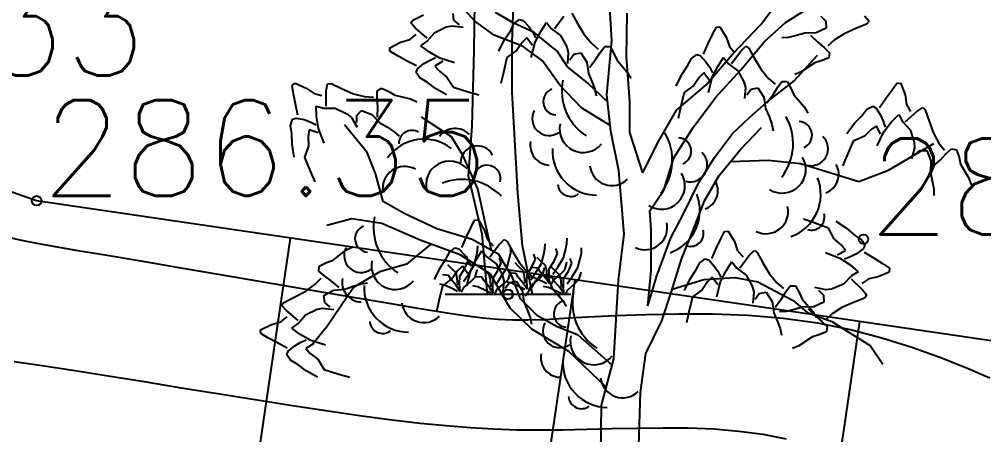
# Model space of a CAD drawing. Extents: x 524954 to 526204, y 9523489 to 9524010.
# Drawn here: x 525939.91 to 525949.96, y 9523705.8 to 9523710.13 of the extents above; entities that cross this region are included whole.
import ezdxf

# ---------------------------------------------------------------- set-up
doc = ezdxf.new("R2010")
doc.units = 0
doc.header["$PDMODE"] = 33
doc.header["$PDSIZE"] = 0.1
doc.linetypes.add('ACAD_ISO12W100', pattern=[21, 12, -3, 0, -3, 0, -3])
for name, color, linetype in [('Arbre', 34, 'ACAD_ISO12W100'), ('CN_02_00', 4, 'Continuous'), ('CN_05_00', 6, 'Continuous'), ('Haut_Talus', 30, 'Continuous'), ('Talus', 2, 'Continuous'), ('TopoAlt', 3, 'Continuous'), ('TOPOJIS', 7, 'Continuous')]:
    doc.layers.add(name, color=color, linetype=linetype)
doc.styles.add('Simplex 1.0', font='Simplex.shx', dxfattribs={"width": 0.99, "height": 1})

# ---------------------------------------------------------------- blocks, each defined once
blk = doc.blocks.new('TCPOINT M')
at = {"color": 0}
blk.add_point((0, 0), dxfattribs=at)
at = {"layer": 'TopoAlt', "style": 'Simplex 1.0', "width": 0.99}
blk.add_attdef('ALT', (0.15, 0.15), '', height=1, dxfattribs=at)
blk = doc.blocks.new('v088')
at = {"linetype": 'Continuous'}
for p, q in [((-0.237, 6.848), (-0.274, 7.463)), ((-1.665, 7.048), (-1.932, 7.347)), ((-1.266, 7.031), (-1.449, 7.14)), ((1.321, 7.017), (1.442, 7.181)), ((1.575, 7.035), (1.778, 7.163)), ((-2.333, 7.03), (-2.31, 7.06)), ((-2.31, 7.06), (-2.2, 7.113)), ((-1.883, 7.058), (-1.892, 7.13)), ((-1.826, 7.011), (-1.883, 7.058)), ((-1.463, 6.903), (-1.665, 7.048)), ((-1.253, 7.025), (-1.198, 7.067)), ((-1.198, 7.067), (-1.16, 7.055)), ((-1.16, 7.055), (-1.101, 6.992)), ((-0.835, 6.972), (-0.738, 7.1)), ((-0.654, 7.131), (-0.595, 7.025)), ((-0.084, 6.677), (-0.075, 7.131)), ((1.941, 7.1), (1.994, 7.049)), ((1.994, 7.049), (1.999, 6.976)), ((2.399, 7.105), (2.445, 7.047)), ((2.445, 7.047), (2.42, 7.018)), ((-2.283, 6.974), (-2.333, 7.03)), ((-2.161, 6.87), (-2.283, 6.974)), ((-2.083, 6.931), (-1.963, 6.989)), ((-1.963, 6.989), (-1.902, 7.001)), ((-1.902, 7.001), (-1.788, 6.985)), ((-1.354, 6.857), (-1.293, 6.947)), ((-1.293, 6.947), (-1.253, 7.025)), ((-1.047, 6.93), (-1.266, 7.031)), ((-1.101, 6.992), (-1.063, 6.936)), ((-1.035, 6.828), (-0.978, 6.941)), ((-0.978, 6.941), (-0.918, 7.034)), ((-0.918, 7.034), (-0.866, 6.97)), ((-0.866, 6.97), (-0.77, 6.898)), ((-0.595, 7.025), (-0.526, 6.909)), ((0.813, 6.909), (0.853, 6.987)), ((0.853, 6.987), (0.891, 6.991)), ((0.891, 6.991), (0.955, 6.881)), ((1.023, 6.706), (1.321, 7.017)), ((1.356, 6.837), (1.575, 7.035)), ((1.999, 6.976), (1.894, 6.927)), ((2.307, 6.972), (2.184, 6.918)), ((2.42, 7.018), (2.307, 6.972)), ((-2.439, 6.83), (-2.342, 6.858)), ((-2.342, 6.858), (-2.275, 6.909)), ((-2.228, 6.791), (-2.161, 6.839)), ((-2.161, 6.839), (-2.083, 6.931)), ((-1.162, 6.785), (-1.463, 6.903)), ((-1.413, 6.737), (-1.354, 6.857)), ((-1.122, 6.874), (-1.172, 6.826)), ((-1.064, 6.795), (-1.122, 6.874)), ((-1.063, 6.936), (-1.032, 6.875)), ((-0.806, 6.736), (-1.047, 6.93)), ((-0.77, 6.898), (-0.705, 6.781)), ((-0.526, 6.909), (-0.45, 6.818)), ((-0.287, 6.281), (-0.237, 6.848)), ((0.768, 6.815), (0.813, 6.909)), ((0.955, 6.881), (0.989, 6.786)), ((1.107, 6.54), (1.356, 6.837)), ((1.604, 6.878), (1.535, 6.874)), ((1.688, 6.899), (1.604, 6.878)), ((1.775, 6.923), (1.688, 6.899)), ((1.894, 6.927), (1.775, 6.923)), ((1.834, 6.904), (1.912, 6.828)), ((2.084, 6.854), (2.014, 6.792)), ((2.184, 6.918), (2.084, 6.854)), ((-2.551, 6.772), (-2.439, 6.83)), ((-2.55, 6.734), (-2.551, 6.772)), ((-2.138, 6.726), (-2.228, 6.791)), ((-1.227, 6.745), (-1.33, 6.67)), ((-1.172, 6.826), (-1.227, 6.745)), ((-0.96, 6.634), (-1.162, 6.785)), ((-1.076, 6.671), (-1.035, 6.828)), ((-0.697, 6.571), (-0.806, 6.736)), ((-0.705, 6.781), (-0.69, 6.721)), ((-0.45, 6.818), (-0.379, 6.757)), ((-0.357, 6.722), (-0.31, 6.785)), ((-0.31, 6.785), (-0.255, 6.784)), ((-0.255, 6.784), (-0.214, 6.71)), ((0.719, 6.703), (0.768, 6.815)), ((0.989, 6.786), (1.044, 6.722)), ((1.108, 6.734), (1.161, 6.787)), ((1.161, 6.787), (1.192, 6.766)), ((1.192, 6.766), (1.252, 6.66)), ((1.912, 6.828), (1.977, 6.774)), ((1.977, 6.774), (2.034, 6.72)), ((-2.475, 6.689), (-2.55, 6.734)), ((-2.383, 6.639), (-2.475, 6.689)), ((-2.274, 6.584), (-2.383, 6.639)), ((-2.196, 6.606), (-2.138, 6.64)), ((-2.029, 6.662), (-2.138, 6.726)), ((-2.138, 6.64), (-2.076, 6.668)), ((-1.875, 6.613), (-2.029, 6.662)), ((-1.33, 6.67), (-1.367, 6.514)), ((-0.69, 6.721), (-0.699, 6.606)), ((-0.675, 6.646), (-0.632, 6.705)), ((-0.632, 6.705), (-0.56, 6.719)), ((-0.56, 6.719), (-0.498, 6.621)), ((-0.468, 6.564), (-0.402, 6.651)), ((-0.402, 6.651), (-0.357, 6.722)), ((-0.214, 6.71), (-0.186, 6.645)), ((-0.186, 6.645), (-0.075, 6.517)), ((-0.049, 6.211), (-0.084, 6.677)), ((0.554, 6.582), (0.594, 6.66)), ((0.594, 6.66), (0.649, 6.702)), ((0.649, 6.702), (0.686, 6.689)), ((0.686, 6.689), (0.745, 6.626)), ((0.743, 6.383), (1.023, 6.706)), ((0.868, 6.575), (0.929, 6.669)), ((0.929, 6.669), (0.98, 6.604)), ((1.011, 6.606), (1.108, 6.734)), ((1.252, 6.66), (1.321, 6.544)), ((1.663, 6.427), (1.906, 6.693)), ((2.026, 6.666), (1.947, 6.634)), ((2.034, 6.72), (2.026, 6.666)), ((-2.277, 6.513), (-2.262, 6.55)), ((-2.262, 6.55), (-2.196, 6.606)), ((-1.998, 6.632), (-2.08, 6.578)), ((-2.08, 6.578), (-2.034, 6.526)), ((-0.78, 6.382), (-0.96, 6.634)), ((-0.488, 6.401), (-0.697, 6.571)), ((-0.498, 6.621), (-0.48, 6.503)), ((0.493, 6.492), (0.554, 6.582)), ((0.745, 6.626), (0.783, 6.571)), ((0.783, 6.571), (0.814, 6.51)), ((0.811, 6.463), (0.868, 6.575)), ((0.846, 6.255), (1.107, 6.54)), ((0.98, 6.604), (1.076, 6.532)), ((1.321, 6.544), (1.397, 6.452)), ((1.879, 6.614), (1.738, 6.52)), ((1.947, 6.634), (1.879, 6.614)), ((-2.238, 6.456), (-2.277, 6.513)), ((-2.163, 6.412), (-2.238, 6.456)), ((-2.034, 6.526), (-1.957, 6.466)), ((-1.957, 6.466), (-1.888, 6.359)), ((-1.367, 6.514), (-1.392, 6.4)), ((-0.48, 6.503), (-0.444, 6.419)), ((-0.075, 6.517), (-0.04, 6.453)), ((0.433, 6.371), (0.493, 6.492)), ((0.675, 6.46), (0.62, 6.379)), ((0.724, 6.509), (0.675, 6.46)), ((0.782, 6.43), (0.724, 6.509)), ((0.771, 6.306), (0.811, 6.463)), ((1.076, 6.532), (1.141, 6.416)), ((1.397, 6.452), (1.467, 6.391)), ((1.738, 6.52), (1.671, 6.493)), ((-3.568, 6.377), (-3.539, 6.402)), ((-3.555, 6.29), (-3.568, 6.377)), ((-3.539, 6.402), (-3.423, 6.351)), ((-3.423, 6.351), (-3.34, 6.294)), ((-3.213, 6.322), (-3.201, 6.396)), ((-3.201, 6.396), (-3.163, 6.397)), ((-3.163, 6.397), (-3.053, 6.346)), ((-3.053, 6.346), (-2.929, 6.292)), ((-2.682, 6.318), (-2.637, 6.35)), ((-2.637, 6.35), (-2.56, 6.314)), ((-2.076, 6.346), (-2.163, 6.412)), ((-1.959, 6.28), (-2.076, 6.346)), ((-1.888, 6.359), (-1.735, 6.313)), ((-0.551, 6.145), (-0.78, 6.382)), ((-0.279, 6.204), (-0.488, 6.401)), ((-0.444, 6.419), (-0.414, 6.339)), ((-0.414, 6.339), (-0.401, 6.271)), ((0.438, 6.122), (0.743, 6.383)), ((0.62, 6.379), (0.516, 6.305)), ((1.141, 6.416), (1.157, 6.356)), ((1.157, 6.356), (1.147, 6.241)), ((1.171, 6.28), (1.215, 6.339)), ((1.215, 6.339), (1.286, 6.353)), ((1.286, 6.353), (1.348, 6.255)), ((1.381, 6.204), (1.663, 6.427)), ((1.444, 6.285), (1.489, 6.356)), ((1.489, 6.356), (1.536, 6.42)), ((1.536, 6.42), (1.591, 6.419)), ((1.591, 6.419), (1.633, 6.344)), ((1.633, 6.344), (1.661, 6.279)), ((2.623, 6.25), (2.685, 6.334)), ((2.685, 6.334), (2.739, 6.404)), ((2.739, 6.404), (2.777, 6.4)), ((2.777, 6.4), (2.82, 6.28)), ((-3.535, 6.188), (-3.555, 6.29)), ((-3.34, 6.294), (-3.258, 6.275)), ((-3.216, 6.161), (-3.213, 6.322)), ((-2.929, 6.292), (-2.814, 6.263)), ((-2.814, 6.263), (-2.721, 6.255)), ((-2.683, 6.24), (-2.682, 6.318)), ((-2.677, 6.155), (-2.683, 6.24)), ((-2.56, 6.314), (-2.499, 6.278)), ((-2.499, 6.278), (-2.334, 6.239)), ((-2.334, 6.239), (-2.268, 6.208)), ((-1.735, 6.313), (-1.622, 6.281)), ((-0.248, 5.902), (-0.287, 6.281)), ((0.516, 6.305), (0.479, 6.149)), ((0.61, 5.939), (0.846, 6.255)), ((1.348, 6.255), (1.367, 6.137)), ((1.378, 6.198), (1.444, 6.285)), ((1.661, 6.279), (1.771, 6.151)), ((2.554, 6.15), (2.623, 6.25)), ((2.82, 6.28), (2.835, 6.18)), ((-3.51, 6.069), (-3.535, 6.188)), ((-3.32, 6.164), (-3.24, 6.142)), ((-3.314, 6.053), (-3.32, 6.164)), ((-3.24, 6.142), (-3.121, 6.14)), ((-3.121, 6.14), (-2.999, 6.083)), ((-2.68, 6.046), (-2.677, 6.155)), ((-0.254, 5.961), (-0.551, 6.145)), ((-0.049, 5.888), (-0.049, 6.211)), ((0.479, 6.149), (0.454, 6.035)), ((1.198, 6.044), (1.381, 6.204)), ((1.367, 6.137), (1.402, 6.054)), ((1.771, 6.151), (1.807, 6.088)), ((2.423, 6.13), (2.485, 6.161)), ((2.485, 6.161), (2.52, 6.142)), ((2.52, 6.142), (2.566, 6.069)), ((2.835, 6.18), (2.877, 6.107)), ((2.943, 6.107), (3.004, 6.15)), ((3.004, 6.15), (3.031, 6.123)), ((-3.566, 6.026), (-3.528, 6.038)), ((-3.528, 6.038), (-3.444, 6.022)), ((-3.294, 5.928), (-3.314, 6.053)), ((-2.999, 6.083), (-2.952, 6.044)), ((-2.952, 6.044), (-2.892, 5.945)), ((-2.896, 5.991), (-2.895, 6.065)), ((-2.895, 6.065), (-2.845, 6.118)), ((-2.845, 6.118), (-2.738, 6.075)), ((-2.738, 6.075), (-2.654, 5.99)), ((-1.907, 5.843), (-2.222, 6.048)), ((0.24, 5.776), (0.438, 6.122)), ((1.021, 5.879), (1.198, 6.044)), ((1.402, 6.054), (1.433, 5.974)), ((2.293, 5.984), (2.37, 6.061)), ((2.37, 6.061), (2.423, 6.13)), ((2.566, 6.069), (2.593, 6.007)), ((2.677, 5.996), (2.754, 6.077)), ((2.754, 6.077), (2.793, 6.004)), ((2.823, 6), (2.943, 6.107)), ((3.031, 6.123), (3.07, 6.007)), ((-3.586, 5.96), (-3.566, 6.026)), ((-3.573, 5.874), (-3.586, 5.96)), ((-3.444, 6.022), (-3.38, 5.999)), ((-3.38, 5.999), (-3.32, 5.968)), ((-2.787, 5.681), (-3.023, 5.969)), ((-2.654, 5.99), (-2.576, 5.943)), ((-2.576, 5.943), (-2.504, 5.896)), ((0.411, 5.624), (0.61, 5.939)), ((1.1, 5.706), (1.325, 5.941)), ((1.433, 5.974), (1.446, 5.906)), ((2.212, 5.877), (2.293, 5.984)), ((2.523, 5.957), (2.466, 5.919)), ((2.566, 5.869), (2.523, 5.957)), ((2.593, 6.007), (2.612, 5.942)), ((2.6, 5.896), (2.677, 5.996)), ((2.793, 6.004), (2.873, 5.915)), ((3.07, 6.007), (3.116, 5.88)), ((-3.57, 5.765), (-3.573, 5.874)), ((-3.392, 5.914), (-3.403, 5.846)), ((-3.403, 5.846), (-3.4, 5.748)), ((-3.298, 5.884), (-3.392, 5.914)), ((-3.235, 5.777), (-3.294, 5.928)), ((-2.504, 5.896), (-2.454, 5.849)), ((-1.791, 5.652), (-1.907, 5.843)), ((-0.165, 5.487), (-0.248, 5.902)), ((0.085, 5.468), (-0.049, 5.888)), ((0.834, 5.626), (1.021, 5.879)), ((2.396, 5.85), (2.281, 5.796)), ((2.466, 5.919), (2.396, 5.85)), ((2.531, 5.75), (2.6, 5.896)), ((2.873, 5.915), (2.916, 5.788)), ((3.116, 5.88), (3.173, 5.777)), ((-3.547, 5.632), (-3.57, 5.765)), ((-3.4, 5.748), (-3.44, 5.627)), ((0.085, 5.468), (0.24, 5.776)), ((2.281, 5.796), (2.216, 5.65)), ((2.646, 5.496), (3.119, 5.774)), ((2.916, 5.788), (2.92, 5.727)), ((3.173, 5.777), (3.231, 5.703)), ((-2.701, 5.459), (-2.787, 5.681)), ((-1.635, 5.301), (-1.791, 5.652)), ((0.881, 5.441), (1.1, 5.706)), ((2.216, 5.65), (2.169, 5.542)), ((2.92, 5.727), (2.889, 5.615)), ((2.92, 5.65), (2.973, 5.7)), ((2.973, 5.7), (3.047, 5.7)), ((3.047, 5.7), (3.089, 5.592)), ((3.189, 5.603), (3.247, 5.665)), ((3.247, 5.665), (3.304, 5.719)), ((3.304, 5.719), (3.358, 5.707)), ((3.358, 5.707), (3.385, 5.627)), ((-3.44, 5.627), (-3.379, 5.479)), ((0.306, 5.286), (0.411, 5.624)), ((0.671, 5.368), (0.834, 5.626)), ((1.001, 5.586), (1.394, 5.601)), ((1.394, 5.601), (1.731, 5.564)), ((1.731, 5.564), (2, 5.483)), ((3.089, 5.592), (3.085, 5.473)), ((3.108, 5.53), (3.189, 5.603)), ((3.385, 5.627), (3.4, 5.557)), ((3.4, 5.557), (3.485, 5.411)), ((-3.379, 5.479), (-3.332, 5.372)), ((-2.621, 5.169), (-2.701, 5.459)), ((-0.107, 4.829), (-0.165, 5.487)), ((0.731, 5.176), (0.881, 5.441)), ((2, 5.483), (2.338, 5.378)), ((2.338, 5.378), (2.646, 5.496)), ((3.085, 5.473), (3.104, 5.384)), ((0.51, 5.041), (0.671, 5.368)), ((3.104, 5.384), (3.12, 5.3)), ((3.485, 5.411), (3.508, 5.342)), ((-1.559, 4.967), (-1.635, 5.301)), ((0.161, 5.071), (0.306, 5.286)), ((3.12, 5.3), (3.12, 5.23)), ((-2.4, 5.043), (-2.621, 5.169)), ((0.619, 4.888), (0.731, 5.176)), ((-2.061, 4.882), (-2.4, 5.043)), ((0.172, 4.872), (0.161, 5.071)), ((0.379, 4.79), (0.51, 5.041)), ((-2.946, 4.988), (-3.206, 4.92)), ((-2.634, 4.938), (-2.946, 4.988)), ((-2.233, 4.766), (-2.634, 4.938)), ((-1.707, 4.895), (-1.667, 4.973)), ((-1.667, 4.973), (-1.628, 4.976)), ((-1.628, 4.976), (-1.564, 4.867)), ((-1.492, 4.659), (-1.559, 4.967)), ((1.872, 4.946), (1.762, 4.985)), ((2.022, 4.89), (1.872, 4.946)), ((2.099, 4.964), (2.211, 4.89)), ((-1.692, 4.771), (-2.061, 4.882)), ((-1.751, 4.8), (-1.707, 4.895)), ((-1.564, 4.867), (-1.531, 4.771)), ((-0.166, 4.349), (-0.107, 4.829)), ((0.174, 4.45), (0.172, 4.872)), ((0.489, 4.568), (0.619, 4.888)), ((0.899, 4.779), (0.939, 4.857)), ((0.939, 4.857), (0.978, 4.861)), ((0.978, 4.861), (1.042, 4.751)), ((2.083, 4.778), (2.022, 4.89)), ((2.211, 4.89), (2.293, 4.818)), ((-2.123, 4.725), (-2.377, 4.514)), ((-1.819, 4.613), (-2.233, 4.766)), ((-1.801, 4.689), (-1.751, 4.8)), ((-1.415, 4.615), (-1.692, 4.771)), ((-1.531, 4.771), (-1.475, 4.707)), ((-1.411, 4.72), (-1.359, 4.773)), ((-1.359, 4.773), (-1.327, 4.751)), ((-1.327, 4.751), (-1.268, 4.645)), ((0.231, 4.395), (0.379, 4.79)), ((0.855, 4.685), (0.899, 4.779)), ((1.042, 4.751), (1.075, 4.656)), ((2.157, 4.714), (2.083, 4.778)), ((2.293, 4.818), (2.365, 4.769)), ((2.365, 4.769), (2.4, 4.71)), ((-3.143, 4.557), (-3.01, 4.66)), ((-3.01, 4.66), (-2.944, 4.692)), ((-1.966, 4.567), (-1.926, 4.645)), ((-1.926, 4.645), (-1.871, 4.687)), ((-1.871, 4.687), (-1.833, 4.675)), ((-1.833, 4.675), (-1.774, 4.612)), ((-1.651, 4.561), (-1.591, 4.654)), ((-1.591, 4.654), (-1.539, 4.59)), ((-1.508, 4.592), (-1.411, 4.72)), ((-1.268, 4.645), (-1.199, 4.529)), ((0.805, 4.573), (0.855, 4.685)), ((1.075, 4.656), (1.131, 4.592)), ((1.195, 4.604), (1.247, 4.657)), ((1.247, 4.657), (1.279, 4.636)), ((1.279, 4.636), (1.338, 4.53)), ((1.992, 4.638), (2.142, 4.578)), ((2.113, 4.611), (2.199, 4.658)), ((2.199, 4.658), (2.157, 4.714)), ((2.383, 4.674), (2.313, 4.623)), ((2.4, 4.71), (2.383, 4.674)), ((2.393, 4.64), (2.497, 4.577)), ((-3.287, 4.496), (-3.21, 4.533)), ((-3.21, 4.533), (-3.143, 4.557)), ((-2.027, 4.477), (-1.966, 4.567)), ((-1.504, 4.415), (-1.819, 4.613)), ((-1.774, 4.612), (-1.736, 4.556)), ((-1.736, 4.556), (-1.705, 4.495)), ((-1.708, 4.448), (-1.651, 4.561)), ((-1.539, 4.59), (-1.443, 4.518)), ((-1.273, 4.376), (-1.415, 4.615)), ((-1.199, 4.529), (-1.123, 4.438)), ((0.384, 4.23), (0.489, 4.568)), ((0.64, 4.452), (0.68, 4.53)), ((0.68, 4.53), (0.735, 4.572)), ((0.735, 4.572), (0.773, 4.559)), ((0.773, 4.559), (0.832, 4.496)), ((0.955, 4.445), (1.015, 4.539)), ((1.015, 4.539), (1.067, 4.474)), ((1.098, 4.476), (1.195, 4.604)), ((1.338, 4.53), (1.407, 4.414)), ((2.142, 4.578), (2.247, 4.507)), ((2.253, 4.592), (2.189, 4.569)), ((2.313, 4.623), (2.253, 4.592)), ((2.497, 4.577), (2.585, 4.521)), ((-3.291, 4.441), (-3.287, 4.496)), ((-3.23, 4.39), (-3.291, 4.441)), ((-2.655, 4.434), (-2.931, 4.273)), ((-2.377, 4.514), (-2.655, 4.434)), ((-2.086, 4.357), (-2.027, 4.477)), ((-1.845, 4.445), (-1.9, 4.365)), ((-1.795, 4.494), (-1.845, 4.445)), ((-1.737, 4.415), (-1.795, 4.494)), ((-1.749, 4.291), (-1.708, 4.448)), ((-1.443, 4.518), (-1.378, 4.401)), ((-1.123, 4.438), (-1.052, 4.377)), ((0.138, 4.082), (0.174, 4.45)), ((0.579, 4.362), (0.64, 4.452)), ((0.832, 4.496), (0.87, 4.441)), ((0.87, 4.441), (0.901, 4.38)), ((0.898, 4.333), (0.955, 4.445)), ((1.067, 4.474), (1.163, 4.402)), ((2.247, 4.507), (2.332, 4.436)), ((2.332, 4.436), (2.262, 4.393)), ((2.656, 4.433), (2.54, 4.383)), ((2.585, 4.521), (2.658, 4.472)), ((2.658, 4.472), (2.656, 4.433)), ((-3.331, 4.304), (-3.266, 4.37)), ((-3.162, 4.341), (-3.23, 4.39)), ((-3.079, 4.271), (-3.162, 4.341)), ((-1.9, 4.365), (-2.003, 4.29)), ((-1.298, 4.058), (-1.504, 4.415)), ((-1.378, 4.401), (-1.363, 4.341)), ((-1.363, 4.341), (-1.372, 4.226)), ((-1.349, 4.266), (-1.305, 4.325)), ((-1.305, 4.325), (-1.233, 4.338)), ((-1.188, 4.154), (-1.273, 4.376)), ((-1.233, 4.338), (-1.171, 4.241)), ((-1.075, 4.271), (-1.03, 4.342)), ((-1.03, 4.342), (-0.984, 4.405)), ((-0.984, 4.405), (-0.928, 4.404)), ((-0.928, 4.404), (-0.887, 4.33)), ((-0.887, 4.33), (-0.859, 4.265)), ((-0.217, 3.527), (-0.166, 4.349)), ((0.138, 4.082), (0.231, 4.395)), ((0.391, 4.253), (0.724, 4.355)), ((0.52, 4.241), (0.579, 4.362)), ((0.761, 4.33), (0.706, 4.249)), ((0.724, 4.355), (1.047, 4.375)), ((0.811, 4.379), (0.761, 4.33)), ((0.869, 4.3), (0.811, 4.379)), ((0.857, 4.176), (0.898, 4.333)), ((1.047, 4.375), (1.284, 4.33)), ((1.163, 4.402), (1.228, 4.286)), ((1.284, 4.33), (1.655, 4.138)), ((1.407, 4.414), (1.483, 4.322)), ((2.262, 4.393), (2.179, 4.306)), ((2.26, 4.362), (2.375, 4.249)), ((2.441, 4.361), (2.371, 4.315)), ((2.54, 4.383), (2.441, 4.361)), ((-3.547, 4.171), (-3.427, 4.233)), ((-3.427, 4.233), (-3.331, 4.304)), ((-3.239, 4.188), (-3.137, 4.244)), ((-2.931, 4.273), (-3.209, 3.863)), ((-3.137, 4.244), (-3.019, 4.255)), ((-3.019, 4.255), (-2.933, 4.286)), ((-2.933, 4.286), (-2.851, 4.312)), ((-2.851, 4.312), (-2.783, 4.321)), ((-2.003, 4.29), (-2.04, 4.134)), ((-1.171, 4.241), (-1.153, 4.123)), ((-1.141, 4.184), (-1.075, 4.271)), ((-0.859, 4.265), (-0.748, 4.137)), ((0.285, 3.923), (0.384, 4.23)), ((0.706, 4.249), (0.603, 4.175)), ((1.228, 4.286), (1.243, 4.226)), ((1.243, 4.226), (1.234, 4.11)), ((1.301, 4.209), (1.373, 4.223)), ((1.373, 4.223), (1.435, 4.125)), ((1.483, 4.322), (1.554, 4.261)), ((1.531, 4.155), (1.576, 4.226)), ((1.576, 4.226), (1.623, 4.29)), ((1.623, 4.29), (1.678, 4.289)), ((1.678, 4.289), (1.719, 4.214)), ((1.994, 4.248), (1.88, 4.272)), ((1.917, 4.244), (1.97, 4.193)), ((2.055, 4.256), (1.994, 4.248)), ((2.179, 4.306), (2.055, 4.256)), ((2.375, 4.249), (2.421, 4.191)), ((-3.656, 4.117), (-3.547, 4.171)), ((-3.229, 4.115), (-3.239, 4.188)), ((-2.04, 4.134), (-2.065, 4.02)), ((-1.01, 3.977), (-1.188, 4.154)), ((-1.153, 4.123), (-1.118, 4.039)), ((-0.748, 4.137), (-0.713, 4.073)), ((0.603, 4.175), (0.566, 4.019)), ((1.258, 4.15), (1.301, 4.209)), ((1.435, 4.125), (1.453, 4.007)), ((1.465, 4.068), (1.531, 4.155)), ((1.655, 4.138), (1.8, 4.011)), ((1.719, 4.214), (1.747, 4.149)), ((1.747, 4.149), (1.858, 4.021)), ((1.97, 4.193), (1.975, 4.12)), ((2.396, 4.162), (2.283, 4.116)), ((2.421, 4.191), (2.396, 4.162)), ((-3.679, 4.087), (-3.656, 4.117)), ((-3.629, 4.032), (-3.679, 4.087)), ((-3.507, 3.927), (-3.629, 4.032)), ((-3.43, 3.988), (-3.309, 4.046)), ((-3.309, 4.046), (-3.249, 4.058)), ((-3.249, 4.058), (-3.134, 4.042)), ((-3.172, 4.068), (-3.229, 4.115)), ((-1.069, 3.839), (-1.298, 4.058)), ((-1.118, 4.039), (-1.087, 3.959)), ((1.58, 4.022), (1.511, 4.017)), ((1.664, 4.043), (1.58, 4.022)), ((1.751, 4.067), (1.664, 4.043)), ((1.87, 4.071), (1.751, 4.067)), ((1.81, 4.048), (1.888, 3.972)), ((1.975, 4.12), (1.87, 4.071)), ((2.16, 4.062), (2.059, 3.998)), ((2.283, 4.116), (2.16, 4.062)), ((-3.688, 3.915), (-3.621, 3.967)), ((-3.507, 3.896), (-3.43, 3.988)), ((-1.087, 3.959), (-1.074, 3.891)), ((-0.808, 3.863), (-1.01, 3.977)), ((0.118, 3.584), (0.285, 3.923)), ((0.566, 4.019), (0.541, 3.904)), ((1.453, 4.007), (1.488, 3.924)), ((1.488, 3.924), (1.519, 3.844)), ((1.8, 4.011), (2.057, 3.917)), ((1.858, 4.021), (1.893, 3.958)), ((1.888, 3.972), (1.953, 3.918)), ((2.059, 3.998), (1.99, 3.936)), ((-3.898, 3.83), (-3.785, 3.887)), ((-3.897, 3.791), (-3.898, 3.83)), ((-3.785, 3.887), (-3.688, 3.915)), ((-3.574, 3.849), (-3.507, 3.896)), ((-3.484, 3.783), (-3.574, 3.849)), ((-3.209, 3.863), (-3.367, 3.667)), ((-0.685, 3.605), (-1.069, 3.839)), ((-0.589, 3.774), (-0.808, 3.863)), ((1.519, 3.844), (1.532, 3.776)), ((1.953, 3.918), (2.01, 3.864)), ((2.01, 3.864), (2.002, 3.81)), ((2.057, 3.917), (2.461, 3.664)), ((-3.821, 3.747), (-3.897, 3.791)), ((-3.729, 3.697), (-3.821, 3.747)), ((-3.485, 3.698), (-3.422, 3.725)), ((-3.375, 3.72), (-3.484, 3.783)), ((-0.234, 3.461), (-0.589, 3.774)), ((1.855, 3.758), (1.714, 3.664)), ((1.923, 3.778), (1.855, 3.758)), ((2.002, 3.81), (1.923, 3.778)), ((-3.621, 3.641), (-3.729, 3.697)), ((-3.609, 3.608), (-3.542, 3.663)), ((-3.542, 3.663), (-3.485, 3.698)), ((-3.344, 3.689), (-3.426, 3.635)), ((-3.426, 3.635), (-3.38, 3.583)), ((-3.221, 3.67), (-3.375, 3.72)), ((1.714, 3.664), (1.647, 3.637)), ((2.461, 3.664), (2.589, 3.474)), ((-3.623, 3.571), (-3.609, 3.608)), ((-3.585, 3.514), (-3.623, 3.571)), ((-3.38, 3.583), (-3.303, 3.524)), ((-3.303, 3.524), (-3.234, 3.416)), ((-0.294, 3.234), (-0.685, 3.605)), ((-0.344, 3.046), (-0.217, 3.527)), ((0.064, 3.179), (0.118, 3.584)), ((-3.509, 3.469), (-3.585, 3.514)), ((-3.423, 3.403), (-3.509, 3.469)), ((-3.306, 3.337), (-3.423, 3.403)), ((-3.234, 3.416), (-3.081, 3.37)), ((-3.081, 3.37), (-2.968, 3.339)), ((0.045, 2.625), (0.064, 3.179)), ((-0.352, 2.542), (-0.344, 3.046)), ((0.043, 2.109), (0.045, 2.625)), ((-0.373, 1.752), (-0.352, 2.542)), ((0.102, 1.053), (0.043, 2.109)), ((-0.412, 1.235), (-0.373, 1.752)), ((-0.268, 0.628), (-0.412, 1.235)), ((0.151, 0.506), (0.102, 1.053)), ((-0.213, 0), (-0.268, 0.628)), ((-0.317, 0.454), (-0.315, 0.507)), ((0.256, 0), (0.151, 0.506)), ((0.385, 0.474), (0.387, 0.526)), ((0.603, 0.474), (0.615, 0.531)), ((0.615, 0.531), (0.618, 0.584)), ((-0.329, 0.397), (-0.317, 0.454)), ((0.017, 0.377), (0.029, 0.435)), ((0.029, 0.435), (0.031, 0.488)), ((0.286, 0.368), (0.269, 0.418)), ((0.349, 0.322), (0.373, 0.416)), ((0.373, 0.416), (0.385, 0.474)), ((0.481, 0.344), (0.517, 0.426)), ((0.517, 0.426), (0.5, 0.476)), ((0.579, 0.38), (0.603, 0.474)), ((0.752, 0.373), (0.765, 0.43)), ((0.765, 0.43), (0.767, 0.483)), ((-0.587, 0.264), (-0.627, 0.308)), ((-0.452, 0.267), (-0.416, 0.349)), ((-0.416, 0.349), (-0.433, 0.399)), ((-0.409, 0.214), (-0.353, 0.303)), ((-0.353, 0.303), (-0.329, 0.397)), ((-0.106, 0.248), (-0.07, 0.329)), ((-0.07, 0.329), (-0.087, 0.38)), ((-0.007, 0.284), (0.017, 0.377)), ((0.115, 0.284), (0.075, 0.327)), ((0.25, 0.286), (0.286, 0.368)), ((0.293, 0.233), (0.349, 0.322)), ((0.346, 0.341), (0.305, 0.385)), ((0.392, 0.301), (0.346, 0.341)), ((0.43, 0.264), (0.481, 0.344)), ((0.524, 0.291), (0.579, 0.38)), ((0.591, 0.255), (0.606, 0.303)), ((0.606, 0.303), (0.613, 0.337)), ((0.63, 0.243), (0.666, 0.325)), ((0.666, 0.325), (0.649, 0.375)), ((0.728, 0.279), (0.752, 0.373)), ((-0.618, 0.197), (-0.683, 0.202)), ((-0.541, 0.224), (-0.587, 0.264)), ((-0.529, 0.166), (-0.541, 0.224)), ((-0.502, 0.188), (-0.452, 0.267)), ((-0.464, 0.132), (-0.409, 0.214)), ((-0.341, 0.178), (-0.327, 0.226)), ((-0.327, 0.226), (-0.32, 0.26)), ((-0.24, 0.245), (-0.281, 0.288)), ((-0.195, 0.204), (-0.24, 0.245)), ((-0.183, 0.147), (-0.195, 0.204)), ((-0.156, 0.168), (-0.106, 0.248)), ((-0.063, 0.195), (-0.007, 0.284)), ((0.005, 0.159), (0.019, 0.207)), ((0.019, 0.207), (0.026, 0.24)), ((0.084, 0.216), (0.019, 0.221)), ((0.106, 0.178), (0.084, 0.216)), ((0.161, 0.243), (0.115, 0.284)), ((0.173, 0.185), (0.161, 0.243)), ((0.197, 0.125), (0.2, 0.207)), ((0.2, 0.207), (0.25, 0.286)), ((0.238, 0.151), (0.293, 0.233)), ((0.315, 0.274), (0.25, 0.279)), ((0.337, 0.236), (0.315, 0.274)), ((0.397, 0.163), (0.337, 0.236)), ((0.361, 0.197), (0.375, 0.245)), ((0.375, 0.245), (0.382, 0.279)), ((0.404, 0.243), (0.392, 0.301)), ((0.409, 0.175), (0.404, 0.243)), ((0.428, 0.183), (0.43, 0.264)), ((0.495, 0.24), (0.454, 0.284)), ((0.469, 0.209), (0.524, 0.291)), ((0.474, 0.149), (0.546, 0.209)), ((0.541, 0.2), (0.495, 0.24)), ((0.546, 0.209), (0.591, 0.255)), ((0.579, 0.163), (0.63, 0.243)), ((0.673, 0.19), (0.728, 0.279)), ((0.74, 0.154), (0.755, 0.202)), ((0.755, 0.202), (0.762, 0.236)), ((-0.661, 0.096), (-0.712, 0.106)), ((-0.596, 0.159), (-0.618, 0.197)), ((-0.536, 0.087), (-0.596, 0.159)), ((-0.524, 0.099), (-0.529, 0.166)), ((-0.505, 0.106), (-0.502, 0.188)), ((-0.5, 0.036), (-0.505, 0.106)), ((-0.459, 0.072), (-0.387, 0.132)), ((-0.387, 0.132), (-0.341, 0.178)), ((-0.272, 0.178), (-0.337, 0.183)), ((-0.25, 0.139), (-0.272, 0.178)), ((-0.19, 0.067), (-0.25, 0.139)), ((-0.178, 0.079), (-0.183, 0.147)), ((-0.159, 0.087), (-0.156, 0.168)), ((-0.118, 0.113), (-0.063, 0.195)), ((-0.113, 0.053), (-0.041, 0.113)), ((-0.041, 0.113), (0.005, 0.159)), ((0.041, 0.115), (-0.01, 0.125)), ((0.135, 0.072), (0.041, 0.115)), ((0.166, 0.106), (0.106, 0.178)), ((0.202, 0.05), (0.166, 0.106)), ((0.178, 0.118), (0.173, 0.185)), ((0.202, 0.055), (0.197, 0.125)), ((0.272, 0.173), (0.221, 0.183)), ((0.243, 0.091), (0.315, 0.151)), ((0.365, 0.13), (0.272, 0.173)), ((0.315, 0.151), (0.361, 0.197)), ((0.406, 0.108), (0.365, 0.13)), ((0.433, 0.108), (0.397, 0.163)), ((0.464, 0.173), (0.399, 0.178)), ((0.433, 0.113), (0.428, 0.183)), ((0.45, 0.099), (0.474, 0.149)), ((0.486, 0.135), (0.464, 0.173)), ((0.546, 0.063), (0.486, 0.135)), ((0.553, 0.142), (0.541, 0.2)), ((0.558, 0.075), (0.553, 0.142)), ((0.577, 0.082), (0.579, 0.163)), ((0.618, 0.108), (0.673, 0.19)), ((0.623, 0.048), (0.695, 0.108)), ((0.695, 0.108), (0.74, 0.154)), ((-0.567, 0.053), (-0.661, 0.096)), ((-0.654, 0), (0.654, 0)), ((-0.527, 0.031), (-0.567, 0.053)), ((-0.5, 0.031), (-0.536, 0.087)), ((-0.483, 0.022), (-0.459, 0.072)), ((-0.315, 0.077), (-0.365, 0.087)), ((-0.221, 0.034), (-0.315, 0.077)), ((-0.18, 0.012), (-0.221, 0.034)), ((-0.154, 0.012), (-0.19, 0.067)), ((-0.154, 0.017), (-0.159, 0.087)), ((-0.137, 0.002), (-0.113, 0.053)), ((0.175, 0.05), (0.135, 0.072)), ((0.219, 0.041), (0.243, 0.091)), ((0.421, 0.072), (0.37, 0.082)), ((0.514, 0.029), (0.421, 0.072)), ((0.555, 0.007), (0.514, 0.029)), ((0.582, 0.007), (0.546, 0.063)), ((0.582, 0.012), (0.577, 0.082)), ((0.599, -0.002), (0.623, 0.048))]:
    blk.add_line(p, q, dxfattribs=at)
for centre, major_axis, start_param, end_param in [((-0.193, 6.324), (-0.4, 0.4), 0.587708, 1.773422), ((-0.812, 6.21), (-0.099, 0.099), -0.421529, 2.292047), ((-0.89, 6.033), (0.125, 0.125), 1.864761, 4.52862), ((1.088, 5.771), (-0.4, 0.4), 3.265538, 4.451253), ((-1.869, 5.725), (0.145, 0.145), 6.263619, 7.998733), ((-0.535, 5.925), (0.174, 0.174), 2.133893, 4.816631), ((1.711, 5.861), (0.099, 0.099), 4.31771, 7.031286), ((-2.195, 5.352), (0.33, 0.33), 0.12682, 1.733702), ((-2.32, 5.773), (0.0964, 0.0964), 0.254619, 2.377018), ((-0.172, 5.602), (0.4, 0.4), 4.836335, 6.022049), ((0.452, 5.692), (0.099, 0.099), 4.31771, 7.031286), ((1.841, 5.718), (-0.125, 0.125), 2.081137, 4.744996), ((-1.637, 5.571), (-0.125, 0.125), 4.396235, 7.060094), ((-0.882, 5.754), (-0.145, 0.145), 0.590553, 2.325666), ((-0.39, 5.7), (0.33, 0.33), 2.307735, 3.914618), ((0.582, 5.55), (0.125, 0.125), 3.651933, 6.315792), ((1.54, 5.502), (0.174, 0.174), 3.363922, 6.046661), ((-2.395, 5.301), (-0.164, 0.164), -1.288499, 0.949924), ((-1.928, 5.343), (0.174, 0.174), 6.236163, 8.918901), ((-1.536, 5.406), (0.099, 0.099), 5.251538, 7.965114), ((-0.234, 5.566), (-0.164, 0.164), 0.892416, 3.130839), ((1.924, 5.452), (-0.145, 0.145), 2.713295, 4.448408), ((-1.797, 4.833), (0.4, 0.4), 6.260774, 7.446489), ((0.28, 5.334), (0.174, 0.174), 3.363922, 6.046661), ((-0.663, 5.357), (0.0964, 0.0964), 2.435534, 4.557933), ((0.664, 5.283), (-0.145, 0.145), 2.713295, 4.448408), ((1.475, 5.243), (0.33, 0.33), 4.265936, 5.872819), ((0.215, 5.075), (-0.33, 0.33), 2.69514, 4.302022), ((1.37, 5.065), (-0.164, 0.164), 1.908121, 4.146545), ((1.844, 5.006), (-0.0964, 0.0964), 2.051824, 4.174223), ((-2.155, 4.896), (-0.4, 0.4), 0.587708, 1.773422), ((0.11, 4.897), (-0.164, 0.164), 1.908121, 4.146545), ((-2.774, 4.781), (-0.099, 0.099), -0.421529, 2.292047), ((0.584, 4.837), (0.0964, 0.0964), 3.62262, 5.745019), ((-2.851, 4.605), (-0.125, 0.125), 0.293965, 2.957824), ((-2.497, 4.497), (0.174, 0.174), 2.133893, 4.816631), ((-2.844, 4.326), (-0.145, 0.145), 0.590553, 2.325666), ((-2.352, 4.272), (0.33, 0.33), 2.307735, 3.914618), ((-0.082, 4.112), (0.4, 0.4), 2.158504, 3.344219), ((-0.702, 3.998), (0.099, 0.099), 1.149268, 3.862844), ((-2.195, 4.138), (0.164, 0.164), 2.463212, 4.701636), ((-2.625, 3.929), (0.0964, 0.0964), 2.435534, 4.557933), ((-0.779, 3.821), (0.125, 0.125), 1.864761, 4.52862), ((-0.424, 3.713), (0.174, 0.174), 2.133893, 4.816631), ((-0.772, 3.542), (-0.145, 0.145), 0.590553, 2.325666), ((-0.28, 3.489), (0.33, 0.33), 2.307735, 3.914618), ((-0.123, 3.354), (0.164, 0.164), 2.463212, 4.701636), ((-0.553, 3.145), (0.0964, 0.0964), 2.435534, 4.557933)]:
    blk.add_ellipse(centre, major_axis=major_axis, ratio=1, start_param=start_param, end_param=end_param, dxfattribs=at)

msp = doc.modelspace()

# ---------------------------------------------------------------- linework, layer by layer
at = {"layer": 'CN_02_00', "elevation": 286, "flags": 128}
msp.add_lwpolyline([(525939.749, 9523707.866), (525939.91, 9523707.828), (525940.083, 9523707.793), (525940.279, 9523707.757), (525940.515, 9523707.717), (525940.802, 9523707.669), (525941.151, 9523707.61), (525941.549, 9523707.542), (525941.98, 9523707.469), (525942.427, 9523707.392), (525942.873, 9523707.316), (525943.302, 9523707.243), (525943.697, 9523707.176), (525944.04, 9523707.119), (525944.321, 9523707.073), (525944.548, 9523707.039), (525944.736, 9523707.014), (525944.899, 9523706.999), (525945.051, 9523706.992), (525945.207, 9523706.992), (525945.38, 9523706.998), (525945.586, 9523707.009), (525945.834, 9523707.023), (525946.121, 9523707.038), (525946.439, 9523707.05), (525946.78, 9523707.057), (525947.137, 9523707.055), (525947.503, 9523707.04), (525947.868, 9523707.01), (525948.226, 9523706.962), (525948.57, 9523706.893), (525948.898, 9523706.807), (525949.209, 9523706.709), (525949.501, 9523706.604), (525949.773, 9523706.496), (525950.024, 9523706.39)], dxfattribs=at)
at = {"layer": 'CN_05_00', "elevation": 285, "flags": 128}
msp.add_lwpolyline([(525939.853, 9523706.559), (525940.145, 9523706.516), (525940.464, 9523706.467), (525940.812, 9523706.412), (525941.185, 9523706.352), (525941.573, 9523706.289), (525941.97, 9523706.225), (525942.366, 9523706.161), (525942.754, 9523706.1), (525943.127, 9523706.043), (525943.475, 9523705.993), (525943.793, 9523705.951), (525944.085, 9523705.917), (525944.355, 9523705.89), (525944.608, 9523705.87), (525944.851, 9523705.856), (525945.089, 9523705.848), (525945.327, 9523705.845), (525945.569, 9523705.847), (525945.821, 9523705.852), (525946.081, 9523705.859), (525946.346, 9523705.865), (525946.614, 9523705.868), (525946.881, 9523705.866), (525947.147, 9523705.855), (525947.406, 9523705.834), (525947.658, 9523705.8), (525947.901, 9523705.751)], dxfattribs=at)
at = {"layer": 'Haut_Talus', "flags": 128}
msp.add_lwpolyline([(525967.078, 9523715.393), (525957.192, 9523708.253), (525951.507, 9523706.558), (525940.086, 9523708.234), (525936.511, 9523709.489), (525930.217, 9523713.237), (525920.65, 9523712.519), (525913.717, 9523714.747), (525902.983, 9523716.877), (525892.035, 9523719.553), (525886.205, 9523722.816), (525884.458, 9523724.15), (525882.759, 9523726.185), (525872.154, 9523732.071)], dxfattribs=at)
at = {"layer": 'Talus'}
for p, q in [((525942.728, 9523707.846), (525942.002, 9523702.899)), ((525945.696, 9523707.411), (525943.519, 9523692.57)), ((525948.665, 9523706.975), (525947.939, 9523702.028))]:
    msp.add_line(p, q, dxfattribs=at)

# ---------------------------------------------------------------- block references
at = {"layer": 'Arbre'}
for p in [(525945, 9523707.259), (525946.319, 9523703.058)]:
    msp.add_blockref('v088', p, dxfattribs=at)
at = {"layer": 'TOPOJIS'}
ref = msp.add_blockref('TCPOINT M', (525936.511, 9523709.489, 286.33), dxfattribs=at)
ref.add_attrib('ALT', '286.33', (525936.561, 9523709.539, 286.33), dxfattribs={"layer": 'TopoAlt', "height": 1, "style": 'Simplex 1.0', "width": 0.99})
ref = msp.add_blockref('TCPOINT M', (525940.086, 9523708.234, 286.35), dxfattribs=at)
ref.add_attrib('ALT', '286.35', (525940.136, 9523708.284, 286.35), dxfattribs={"layer": 'TopoAlt', "height": 1, "style": 'Simplex 1.0', "width": 0.99})
ref = msp.add_blockref('TCPOINT M', (525948.706, 9523707.834, 286.52), dxfattribs=at)
ref.add_attrib('ALT', '286.52', (525948.756, 9523707.884, 286.52), dxfattribs={"layer": 'TopoAlt', "height": 1, "style": 'Simplex 1.0', "width": 0.99})
msp.add_blockref('TCPOINT M', (525945, 9523707.259, 286.25), dxfattribs=at)

doc.saveas('drawing.dxf')
